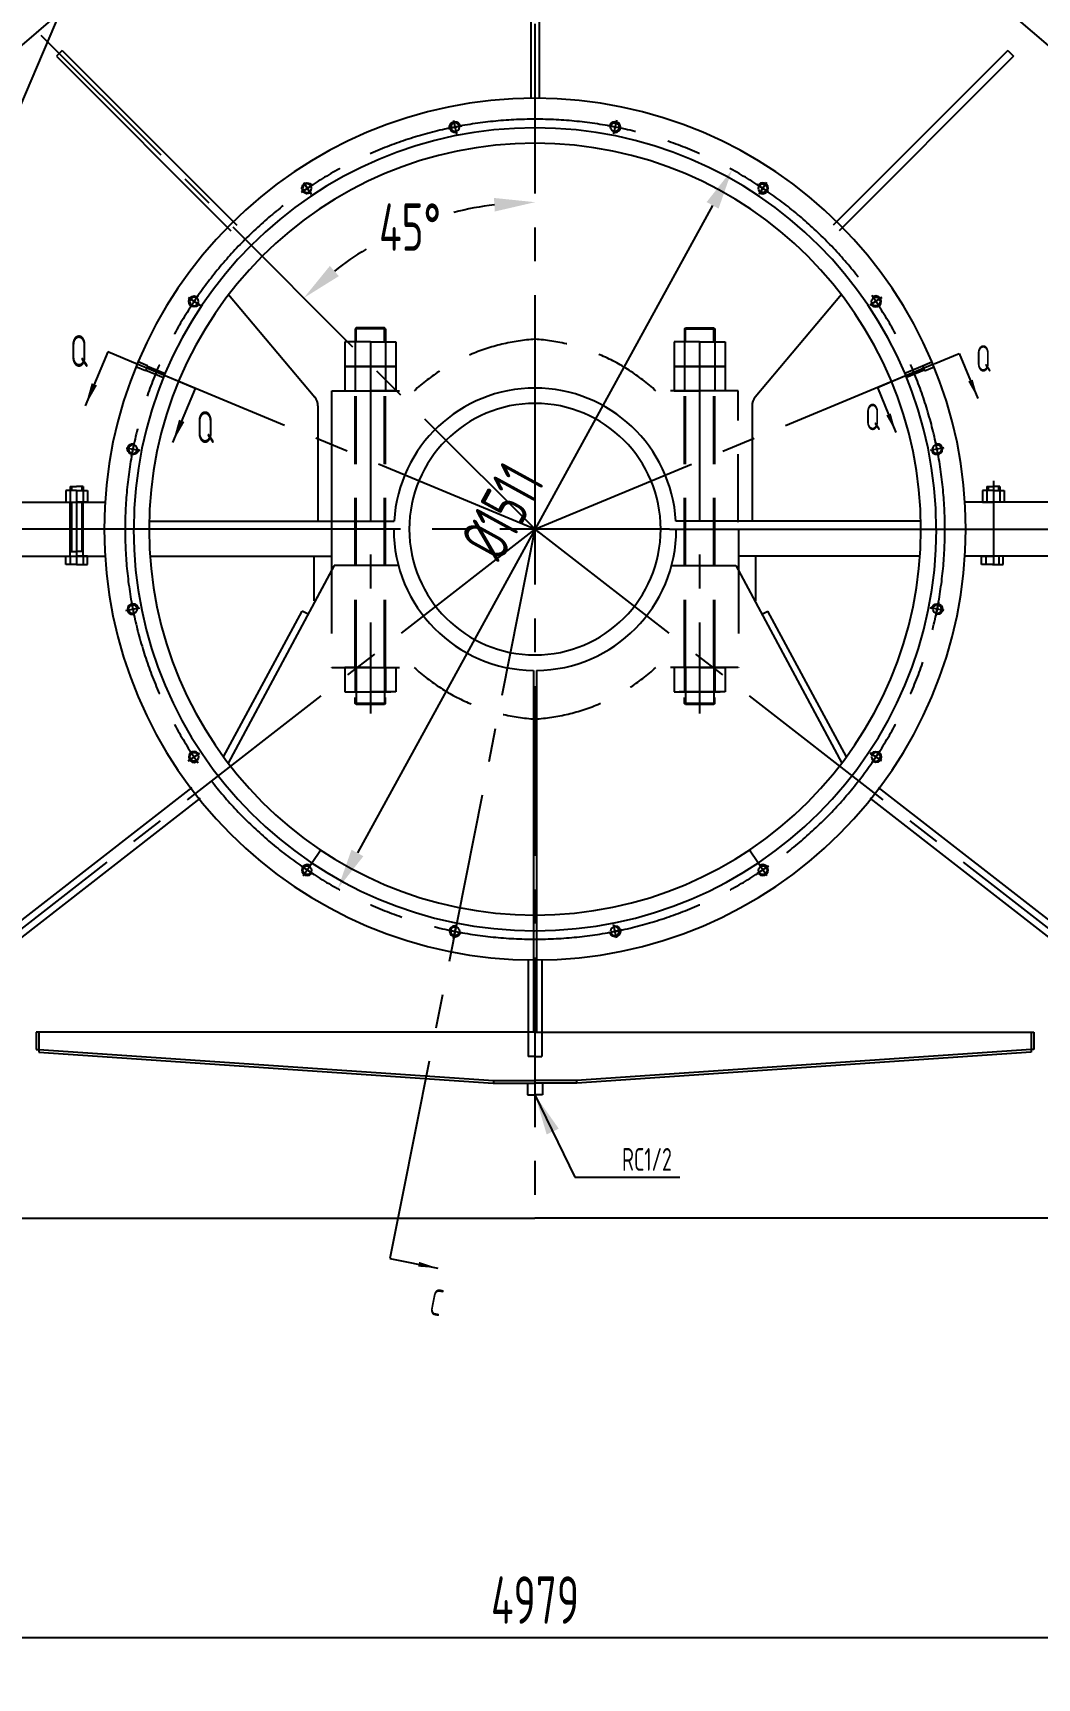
# Model space of a CAD drawing. Header units: millimetres. Extents: x 9959 to 20459, y -2612 to 5102.
# Drawn here: x 13422 to 15273, y 503 to 3535 of the extents above; entities that cross this region are included whole.
import ezdxf
from ezdxf.enums import TextEntityAlignment as Align

# ---------------------------------------------------------------- set-up
doc = ezdxf.new("R2010")
doc.units = ezdxf.units.MM
doc.header["$LTSCALE"] = 250
doc.linetypes.add('F', pattern=[0.75, 0.5, -0.25])
doc.linetypes.add('G', pattern=[2, 1.25, -0.25, 0.25, -0.25])
for name, color, linetype in [('01', 7, 'Continuous'), ('02', 1, 'Continuous'), ('04', 2, 'F'), ('05', 4, 'G'), ('08', 1, 'Continuous'), ('11', 3, 'Continuous')]:
    doc.layers.add(name, color=color, linetype=linetype)
doc.styles.get("Standard").update_dxf_attribs({"font": 'isocp', "width": 0.707, "bigfont": 'intecad.shx'})
doc.dimstyles.new('INTE', dxfattribs={"dimscale": 25, "dimtxt": 3.5, "dimasz": 3, "dimexe": 3, "dimexo": 0, "dimgap": 1, "dimtad": 1, "dimdec": 3, "dimdsep": 46, "dimtxsty": 'Standard', "dimcen": 0, "dimclrd": 1, "dimclre": 1, "dimclrt": 3, "dimaunit": 1, "dimadec": 4, "dimazin": 0, "dimtfac": 1, "dimtdec": 3, "dimtmove": 0, "dimatfit": 0, "dimfxl": 1, "dimarcsym": 0})
doc.dimstyles.new('INTE$2', dxfattribs={"dimscale": 25, "dimtxt": 3.5, "dimasz": 3, "dimexe": 3, "dimexo": 0, "dimgap": 1, "dimtad": 1, "dimtih": 1, "dimtoh": 1, "dimdec": 3, "dimdsep": 46, "dimtxsty": 'Standard', "dimcen": 0, "dimclrd": 1, "dimclre": 1, "dimclrt": 3, "dimaunit": 1, "dimadec": 4, "dimazin": 0, "dimtfac": 1, "dimtdec": 3, "dimtmove": 0, "dimatfit": 0, "dimfxl": 1, "dimarcsym": 0})

# ---------------------------------------------------------------- blocks, each defined once
blk = doc.blocks.new('*U10', base_point=(13893.3, 2098.7))
at = {"layer": '01'}
blk.add_circle((13893.3, 2098.7), 8, dxfattribs=at)
at = {"layer": '02'}
blk.add_arc((13893.3, 2098.7), 10, 260, 170, dxfattribs=at)
at = {"layer": '05'}
for p, q in [((13906.3, 2098.7), (13880.3, 2098.7)), ((13893.3, 2111.7), (13893.3, 2085.7))]:
    blk.add_line(p, q, dxfattribs=at)
blk = doc.blocks.new('*D15')
at = {"layer": '08', "color": 1, "lineweight": -2}
for start, end in [(97.136, 104.4064), (121.1024, 127.864)]:
    blk.add_arc((14348, 2620.4), 602.6, start, end, dxfattribs=at)
at = {"layer": '08', "color": 1}
for points in [[(14272.3, 3230.8), (14273.9, 3205.8), (14348, 3223)], [(13986.4, 3086.7), (13969.8, 3105.5), (13921.9, 3046.5)]]:
    blk.add_solid(points, dxfattribs=at)
at = {"layer": 'Defpoints', "color": 0}
for p in [(14348, 4051.6), (13437.3, 3531), (14192, 3202.4), (14354.1, 2614.2), (14348, 2554.5)]:
    blk.add_point(p, dxfattribs=at)
at = {"layer": '08', "color": 3, "insert": (14117.4, 3177.1), "char_height": 87.5, "attachment_point": 5}
blk.add_mtext('45{%%d}', dxfattribs=at)
blk = doc.blocks.new('*D14')
at = {"layer": '08', "color": 1, "lineweight": -2}
for p, q in [((14832, 3909.4), (16908.6, 3909.4)), ((16833.6, 2695.4), (16833.6, 3834.4)), ((16646.6, 2620.4), (16908.6, 2620.4))]:
    blk.add_line(p, q, dxfattribs=at)
at = {"layer": '08', "color": 1}
for points in [[(16821.1, 3834.4), (16846.1, 3834.4), (16833.6, 3909.4)], [(16821.1, 2695.4), (16846.1, 2695.4), (16833.6, 2620.4)]]:
    blk.add_solid(points, dxfattribs=at)
at = {"layer": 'Defpoints', "color": 0}
for p in [(14832, 3909.4), (16833.6, 3909.4), (16646.6, 2620.4)]:
    blk.add_point(p, dxfattribs=at)
at = {"layer": '08', "color": 3, "insert": (16764.8, 3264.9), "char_height": 87.5, "attachment_point": 5, "rotation": 90}
blk.add_mtext('1290', dxfattribs=at)
blk = doc.blocks.new('*U6', base_point=(13893.3, 2098.7))
at = {"layer": '01'}
blk.add_circle((13893.3, 2098.7), 8, dxfattribs=at)
at = {"layer": '02'}
blk.add_arc((13893.3, 2098.7), 10, 260, 170, dxfattribs=at)
at = {"layer": '05'}
for p, q in [((13906.3, 2098.7), (13880.3, 2098.7)), ((13893.3, 2111.7), (13893.3, 2085.7))]:
    blk.add_line(p, q, dxfattribs=at)
blk = doc.blocks.new('*D28')
at = {"layer": '08', "color": 1, "lineweight": -2}
blk.add_line((14675.3, 3217.1), (14020.6, 2023.6), dxfattribs=at)
at = {"layer": '08', "color": 1}
for points in [[(14664.3, 3223.2), (14686.3, 3211.1), (14711.4, 3282.9)], [(14009.7, 2029.6), (14031.6, 2017.6), (13984.5, 1957.9)]]:
    blk.add_solid(points, dxfattribs=at)
at = {"layer": 'Defpoints', "color": 0}
for p in [(14711.4, 3282.9), (13984.5, 1957.9)]:
    blk.add_point(p, dxfattribs=at)
at = {"layer": '08', "color": 3, "insert": (14287.7, 2653.4), "char_height": 87.5, "attachment_point": 5, "rotation": 61.2542}
blk.add_mtext('%%c1511', dxfattribs=at)
blk = doc.blocks.new('*D29')
at = {"layer": '08', "color": 1, "lineweight": -2}
for p, q in [((12049, 2620.4), (12049, 4330.5)), ((16647, 2670.4), (16647, 4330.5)), ((12124, 4255.5), (16572, 4255.5))]:
    blk.add_line(p, q, dxfattribs=at)
at = {"layer": '08', "color": 1}
for points in [[(12124, 4268), (12124, 4243), (12049, 4255.5)], [(16572, 4268), (16572, 4243), (16647, 4255.5)]]:
    blk.add_solid(points, dxfattribs=at)
at = {"layer": 'Defpoints', "color": 0}
for p in [(16647, 4255.5), (16647, 2670.4), (12049, 2620.4)]:
    blk.add_point(p, dxfattribs=at)
at = {"layer": '08', "color": 3, "insert": (14348.4, 4324.3), "char_height": 87.5, "attachment_point": 5}
blk.add_mtext('4597.2', dxfattribs=at)
blk = doc.blocks.new('*D30')
at = {"layer": '08', "color": 1, "lineweight": -2}
for p, q in [((11858.5, 1867.9), (11858.5, 502.9)), ((16837.5, 1867.9), (16837.5, 502.9)), ((11933.5, 577.9), (16762.5, 577.9))]:
    blk.add_line(p, q, dxfattribs=at)
at = {"layer": '08', "color": 1}
for points in [[(11933.5, 590.4), (11933.5, 565.4), (11858.5, 577.9)], [(16762.5, 590.4), (16762.5, 565.4), (16837.5, 577.9)]]:
    blk.add_solid(points, dxfattribs=at)
at = {"layer": 'Defpoints', "color": 0}
for p in [(11858.5, 1867.9), (16837.5, 1867.9), (16837.5, 577.9)]:
    blk.add_point(p, dxfattribs=at)
at = {"layer": '08', "color": 3, "insert": (14348, 646.7), "char_height": 87.5, "attachment_point": 5}
blk.add_mtext('4979', dxfattribs=at)

msp = doc.modelspace()

# ---------------------------------------------------------------- linework, layer by layer
for p, q in [((13947.957, 2847.6419), (13947.957, 2635.3816)), ((14747.957, 2847.6419), (14747.957, 2635.3816)), ((14100.257, 2620.3816), (13120.857, 2620.3816)), ((14595.657, 2620.3816), (15575.057, 2620.3816))]:
    msp.add_line(p, q)
at = {"layer": '01'}
for p, q in [((12658.957, 2873.3816), (13863.957, 3909.3816)), ((16036.957, 2873.3816), (14831.957, 3909.3816)), ((14340.4056, 3862.3816), (14340.4056, 3414.3457)), ((14340.5084, 3862.3816), (14340.5084, 3414.3466)), ((14355.4056, 3862.3816), (14355.4056, 3414.3466)), ((14355.5084, 3862.3816), (14355.5084, 3414.3457)), ((13465.8416, 3491.8904), (13787.6002, 3170.1318)), ((13476.4482, 3502.497), (13798.2068, 3180.7384)), ((15219.4658, 3502.497), (14897.7072, 3180.7384)), ((15230.0724, 3491.8904), (14908.3138, 3170.1318)), ((13783.1565, 3052.5919), (13942.085, 2863.7391)), ((14912.7575, 3052.5919), (14753.829, 2863.7391)), ((13615.9786, 2923.9553), (13560.6162, 2947.0853)), ((15083.8469, 2925.0332), (15130.0664, 2944.1057)), ((13721.7082, 2879.7823), (13666.3457, 2902.9123)), ((14978.9691, 2881.7554), (15025.1886, 2900.8278)), ((13973.457, 2620.3816), (13973.457, 2875.3816)), ((13491.0612, 2699.2009), (13503.0612, 2699.2009)), ((13491.0612, 2699.2009), (13491.0612, 2670.3816)), ((13515.0612, 2699.2009), (13503.0612, 2699.2009)), ((13515.0612, 2699.2009), (13515.0612, 2670.3816)), ((15180.8528, 2699.2009), (15192.8528, 2699.2009)), ((15180.8528, 2699.2009), (15180.8528, 2670.3816)), ((15204.8528, 2699.2009), (15192.8528, 2699.2009)), ((15204.8528, 2699.2009), (15204.8528, 2670.3816)), ((13216.357, 2670.3816), (13555.5329, 2670.3816)), ((13503.0612, 2691.8816), (13483.2862, 2691.8816)), ((13483.2862, 2691.8816), (13483.2862, 2670.3816)), ((13483.2862, 2670.3816), (13503.0612, 2670.3816)), ((13503.0612, 2691.8816), (13522.8362, 2691.8816)), ((13522.8362, 2670.3816), (13503.0612, 2670.3816)), ((13522.8362, 2691.8816), (13522.8362, 2670.3816)), ((15479.557, 2670.3816), (15140.3811, 2670.3816)), ((15192.8528, 2691.8816), (15173.0778, 2691.8816)), ((15173.0778, 2691.8816), (15173.0778, 2670.3816)), ((15173.0778, 2670.3816), (15192.8528, 2670.3816)), ((15192.8528, 2691.8816), (15212.6278, 2691.8816)), ((15212.6278, 2670.3816), (15192.8528, 2670.3816)), ((15212.6278, 2691.8816), (15212.6278, 2670.3816)), ((13972.957, 2620.3816), (13972.957, 2564.3816)), ((14722.957, 2620.3816), (14722.957, 2564.3816)), ((13214.557, 2570.3816), (13555.7834, 2570.3816)), ((13483.0712, 2570.3816), (13503.0612, 2570.3816)), ((13483.0712, 2555.3816), (13483.0712, 2570.3816)), ((13503.0612, 2555.3816), (13483.0712, 2555.3816)), ((13491.0612, 2570.3816), (13491.0612, 2555.3816)), ((13523.0512, 2570.3816), (13503.0612, 2570.3816)), ((13503.0612, 2555.3816), (13523.0512, 2555.3816)), ((13515.0612, 2570.3816), (13515.0612, 2555.3816)), ((13523.0512, 2555.3816), (13523.0512, 2570.3816)), ((13638.5168, 2570.3816), (13972.957, 2570.3816)), ((13940.957, 2488.1159), (13940.957, 2570.3816)), ((15057.3972, 2570.3816), (14722.957, 2570.3816)), ((14754.957, 2488.1159), (14754.957, 2570.3816)), ((15479.557, 2570.3816), (15140.1306, 2570.3816)), ((15171.0139, 2555.3816), (15171.0139, 2570.3816)), ((15171.0139, 2570.3816), (15191.0039, 2570.3816)), ((15191.0039, 2555.3816), (15171.0139, 2555.3816)), ((15179.0039, 2570.3816), (15179.0039, 2555.3816)), ((15210.9939, 2570.3816), (15191.0039, 2570.3816)), ((15191.0039, 2555.3816), (15210.9939, 2555.3816)), ((15203.0039, 2570.3816), (15203.0039, 2555.3816)), ((15210.9939, 2555.3816), (15210.9939, 2570.3816)), ((13773.5493, 2201.0235), (13918.6428, 2469.2257)), ((14922.3647, 2201.0235), (14777.2712, 2469.2257)), ((13715.236, 2144.101), (13214.2084, 1754.4129)), ((13730.5845, 2124.3672), (13229.5569, 1734.6791)), ((14965.3295, 2124.3672), (15466.3571, 1734.6791)), ((14980.678, 2144.101), (15481.7056, 1754.4129)), ((14335.457, 1828.1192), (14335.457, 1693.3816)), ((14360.457, 1828.1192), (14360.457, 1693.3816)), ((14333.957, 1577.7182), (14347.957, 1577.7182)), ((14361.957, 1577.7182), (14347.957, 1577.7182)), ((14102.6109, 1386.9433), (14080.5724, 1276.1485))]:
    msp.add_line(p, q, dxfattribs=at)
at = {"layer": '01', "color": 7, "linetype": 'Continuous'}
for p, q in [((13476.4482, 3502.497), (13465.8416, 3491.8904)), ((15219.4658, 3502.497), (15230.0724, 3491.8904)), ((13636.9152, 2635.3816), (14088.3901, 2635.3816)), ((13972.957, 2620.3816), (13972.957, 2553.3816)), ((15058.9988, 2635.3816), (14607.524, 2635.3816)), ((15058.9988, 2635.3816), (14607.524, 2635.3816)), ((14722.957, 2620.3816), (14722.957, 2553.3816)), ((13977.957, 2553.3816), (13782.5391, 2188.9791)), ((13977.957, 2553.3816), (13942.957, 2488.1159)), ((14096.2205, 2553.3816), (13977.957, 2553.3816)), ((14599.6935, 2553.3816), (14717.957, 2553.3816)), ((14717.957, 2553.3816), (14913.3749, 2188.9791)), ((13929.7999, 2463.5814), (13918.6428, 2469.2257)), ((14766.1141, 2463.5814), (14777.2712, 2469.2257)), ((14344.957, 2359.8988), (14344.957, 1693.3816)), ((14350.957, 2359.8988), (14350.957, 1693.3816)), ((13428.457, 1693.3816), (13428.457, 1661.3816)), ((13433.457, 1693.3816), (13428.457, 1693.3816)), ((14347.957, 1693.3816), (13433.457, 1693.3816)), ((13433.457, 1693.3816), (13433.457, 1661.3816)), ((14347.957, 1693.3816), (15262.457, 1693.3816)), ((15262.457, 1693.3816), (15267.457, 1693.3816)), ((15262.457, 1693.3816), (15262.457, 1661.3816)), ((15267.457, 1693.3816), (15267.457, 1661.3816)), ((13428.457, 1661.3816), (13433.457, 1661.3816)), ((13433.457, 1661.3816), (14271.457, 1604.3816)), ((13433.457, 1661.3816), (13433.457, 1656.37)), ((13433.457, 1656.37), (14271.1177, 1599.3931)), ((15262.457, 1661.3816), (14424.457, 1604.3816)), ((15262.457, 1656.37), (14424.7963, 1599.3931)), ((15262.457, 1661.3816), (15262.457, 1656.37)), ((15267.457, 1661.3816), (15262.457, 1661.3816)), ((14271.457, 1604.3816), (14347.957, 1604.3816)), ((14271.457, 1604.3816), (14271.457, 1599.3816)), ((14271.457, 1599.3816), (14347.957, 1599.3816)), ((14333.957, 1599.3816), (14333.957, 1577.7182)), ((14424.457, 1604.3816), (14347.957, 1604.3816)), ((14424.457, 1599.3816), (14347.957, 1599.3816)), ((14361.957, 1599.3816), (14361.957, 1577.7182)), ((14424.457, 1604.3816), (14424.457, 1599.3816)), ((12976.357, 1350.3816), (14347.957, 1350.3816)), ((15719.557, 1350.3816), (14347.957, 1350.3816))]:
    msp.add_line(p, q, dxfattribs=at)
at = {"layer": '01'}
for centre in [(13928.1404, 1992.0816), (14767.7737, 1992.0816)]:
    msp.add_circle(centre, 8, dxfattribs=at)
for radius, start, end in [(794, 360, 180), (711.2, 90, 180), (711.2, 0, 90), (231.75, 90, 180), (231.75, 360, 90), (794, 180, 360), (740, 180, 270), (711.2, 180, 270), (231.75, 180, 270), (711.2, 270, 360), (740, 270, 360), (231.75, 270, 0)]:
    msp.add_arc((14347.957, 2620.3816), radius, start, end, dxfattribs=at)
at = {"layer": '01', "color": 7, "linetype": 'Continuous'}
for centre, radius, start, end in [((14347.957, 2620.3816), 739.65, 90, 180), ((14347.957, 2620.3816), 739.65, 0, 90), ((13922.957, 2847.6419), 25, 0, 40.0821857), ((14347.957, 2620.3816), 260, 3.3073622, 176.6926378), ((14772.957, 2847.6419), 25, 139.9178143, 180), ((14347.957, 2620.3816), 260.5, 180, 269.3401492), ((14347.957, 2620.3816), 260.5, 270.6598508, 360)]:
    msp.add_arc(centre, radius, start, end, dxfattribs=at)
at = {"layer": '02'}
for p, q in [((13163.657, 2846.7816), (13840.3394, 4436.2469)), ((13560.6162, 2947.0853), (13518.9822, 2847.4328)), ((15130.0664, 2944.1057), (15164.3969, 2860.9106)), ((14978.9691, 2881.7554), (15013.2996, 2798.5603)), ((13721.7082, 2879.7823), (13680.0742, 2780.1299)), ((13493.4612, 2699.2009), (13493.4612, 2691.8816)), ((13512.6612, 2699.2009), (13512.6612, 2691.8816)), ((15183.2528, 2699.2009), (15183.2528, 2691.8816)), ((15202.4528, 2699.2009), (15202.4528, 2691.8816)), ((14080.5724, 1276.1485), (14168.8431, 1258.5904))]:
    msp.add_line(p, q, dxfattribs=at)
for points in [[(13518.9822, 2847.4328, 0, 10.8, 0), (13535.6358, 2887.2938, 0, 0, 0)], [(15164.3969, 2860.9106, 0, 9, 0), (15150.6647, 2894.1886, 0, 0, 0)], [(13680.0742, 2780.1299, 0, 10.8, 0), (13696.7278, 2819.9908, 0, 0, 0)], [(15013.2996, 2798.5603, 0, 9, 0), (14999.5674, 2831.8383, 0, 0, 0)], [(14168.8431, 1258.5904, 0, 9, 0), (14133.5348, 1265.6136, 0, 0, 0)]]:
    msp.add_lwpolyline(points, format="xyseb", dxfattribs=at)
for centre, start, end in [((13928.1404, 1992.0816), 46.25, 316.25), ((14767.7737, 1992.0816), 223.75, 133.75)]:
    msp.add_arc(centre, 10, start, end, dxfattribs=at)
at = {"layer": '04', "color": 2, "linetype": 'F'}
for p, q in [((14018.457, 2991.3816), (14016.457, 2989.3816)), ((14016.457, 2989.3816), (14016.457, 2965.3816)), ((14072.457, 2989.3816), (14016.457, 2989.3816)), ((14018.157, 2965.3816), (14018.157, 2991.0816)), ((14070.457, 2991.3816), (14018.457, 2991.3816)), ((14072.457, 2989.3816), (14070.457, 2991.3816)), ((14070.757, 2965.3816), (14070.757, 2991.0816)), ((14072.457, 2989.3816), (14072.457, 2965.3816)), ((14623.457, 2989.3816), (14625.457, 2991.3816)), ((14623.457, 2989.3816), (14623.457, 2965.3816)), ((14623.457, 2989.3816), (14679.457, 2989.3816)), ((14625.157, 2965.3816), (14625.157, 2991.0816)), ((14625.457, 2991.3816), (14677.457, 2991.3816)), ((14677.457, 2991.3816), (14679.457, 2989.3816)), ((14677.757, 2965.3816), (14677.757, 2991.0816)), ((14679.457, 2989.3816), (14679.457, 2965.3816)), ((13997.677, 2965.3816), (13997.677, 2920.3816)), ((14044.457, 2965.3816), (13997.677, 2965.3816)), ((14016.457, 2965.3816), (14016.457, 2920.3816)), ((14044.457, 2966.4333), (14044.457, 2919.3299)), ((14044.457, 2965.3816), (14091.237, 2965.3816)), ((14072.457, 2965.3816), (14072.457, 2920.3816)), ((14091.237, 2965.3816), (14091.237, 2920.3816)), ((14604.677, 2965.3816), (14604.677, 2920.3816)), ((14651.457, 2965.3816), (14604.677, 2965.3816)), ((14623.457, 2965.3816), (14623.457, 2920.3816)), ((14651.457, 2966.4333), (14651.457, 2919.3299)), ((14651.457, 2965.3816), (14698.237, 2965.3816)), ((14679.457, 2965.3816), (14679.457, 2920.3816)), ((14698.237, 2965.3816), (14698.237, 2920.3816)), ((13630.0515, 2912.3358), (13612.4978, 2919.6068)), ((13633.8783, 2921.5746), (13616.3246, 2928.8456)), ((13633.8783, 2921.5746), (13630.0515, 2912.3358)), ((13630.4342, 2913.2597), (13663.0888, 2899.7337)), ((13633.4957, 2920.6507), (13666.1502, 2907.1248)), ((13997.677, 2920.3816), (14044.457, 2920.3816)), ((14044.457, 2920.3816), (13997.677, 2920.3816)), ((13997.677, 2920.3816), (13997.677, 2875.3816)), ((14016.457, 2920.3816), (14016.457, 2875.3816)), ((14044.457, 2921.4333), (14044.457, 2874.3299)), ((14091.237, 2920.3816), (14044.457, 2920.3816)), ((14044.457, 2920.3816), (14091.237, 2920.3816)), ((14072.457, 2920.3816), (14072.457, 2875.3816)), ((14091.237, 2920.3816), (14091.237, 2875.3816)), ((14604.677, 2920.3816), (14651.457, 2920.3816)), ((14651.457, 2920.3816), (14604.677, 2920.3816)), ((14604.677, 2920.3816), (14604.677, 2875.3816)), ((14623.457, 2920.3816), (14623.457, 2875.3816)), ((14651.457, 2921.4333), (14651.457, 2874.3299)), ((14698.237, 2920.3816), (14651.457, 2920.3816)), ((14651.457, 2920.3816), (14698.237, 2920.3816)), ((14679.457, 2920.3816), (14679.457, 2875.3816)), ((14698.237, 2920.3816), (14698.237, 2875.3816)), ((15062.4184, 2920.6507), (15029.7638, 2907.1248)), ((15065.4798, 2913.2597), (15032.8252, 2899.7337)), ((15062.0357, 2921.5746), (15079.5894, 2928.8456)), ((15062.0357, 2921.5746), (15065.8625, 2912.3358)), ((15065.8625, 2912.3358), (15083.4162, 2919.6068)), ((13973.457, 2875.3816), (14125.2464, 2875.3816)), ((13973.457, 2633.3816), (13973.457, 2861.3287)), ((13997.677, 2875.3816), (14044.457, 2875.3816)), ((14016.457, 2365.3816), (14016.457, 2875.3816)), ((14018.157, 2365.3816), (14018.157, 2875.3816)), ((14091.237, 2875.3816), (14044.457, 2875.3816)), ((14070.757, 2365.3816), (14070.757, 2875.3816)), ((14072.457, 2365.3816), (14072.457, 2875.3816)), ((14722.457, 2875.3816), (14570.6676, 2875.3816)), ((14604.677, 2875.3816), (14651.457, 2875.3816)), ((14623.457, 2365.3816), (14623.457, 2875.3816)), ((14625.157, 2365.3816), (14625.157, 2875.3816)), ((14698.237, 2875.3816), (14651.457, 2875.3816)), ((14677.757, 2365.3816), (14677.757, 2875.3816)), ((14679.457, 2365.3816), (14679.457, 2875.3816)), ((14722.457, 2633.3816), (14722.457, 2875.3816)), ((13491.0612, 2570.3816), (13491.0612, 2670.3816)), ((13493.4612, 2670.3816), (13493.4612, 2579.3816)), ((13512.6612, 2670.3816), (13512.6612, 2579.3816)), ((13515.0612, 2570.3816), (13515.0612, 2670.3816)), ((13491.0612, 2579.3816), (13503.0612, 2579.3816)), ((13515.0612, 2579.3816), (13503.0612, 2579.3816)), ((13973.457, 2365.3816), (14125.2464, 2365.3816)), ((14044.457, 2365.3816), (13997.677, 2365.3816)), ((13997.677, 2365.3816), (13997.677, 2320.3816)), ((14016.457, 2365.3816), (14016.457, 2320.3816)), ((14018.157, 2365.3816), (14018.157, 2297.4558)), ((14044.457, 2366.4333), (14044.457, 2319.3299)), ((14044.457, 2365.3816), (14091.237, 2365.3816)), ((14070.757, 2365.3816), (14070.757, 2297.4558)), ((14072.457, 2365.3816), (14072.457, 2320.3816)), ((14091.237, 2365.3816), (14091.237, 2320.3816)), ((14722.457, 2365.3816), (14570.6676, 2365.3816)), ((14604.677, 2365.3816), (14604.677, 2320.3816)), ((14651.457, 2365.3816), (14604.677, 2365.3816)), ((14623.457, 2365.3816), (14623.457, 2320.3816)), ((14625.157, 2365.3816), (14625.157, 2297.4558)), ((14651.457, 2366.4333), (14651.457, 2319.3299)), ((14651.457, 2365.3816), (14698.237, 2365.3816)), ((14677.757, 2365.3816), (14677.757, 2297.4558)), ((14679.457, 2365.3816), (14679.457, 2320.3816)), ((14698.237, 2365.3816), (14698.237, 2320.3816)), ((13997.677, 2320.3816), (14044.457, 2320.3816)), ((14006.457, 2320.3816), (14082.457, 2320.3816)), ((14016.457, 2299.1558), (14016.457, 2310.1558)), ((14091.237, 2320.3816), (14044.457, 2320.3816)), ((14072.457, 2299.1558), (14072.457, 2310.1558)), ((14604.677, 2320.3816), (14651.457, 2320.3816)), ((14689.457, 2320.3816), (14613.457, 2320.3816)), ((14613.457, 2320.3816), (14689.457, 2320.3816)), ((14623.457, 2299.1558), (14623.457, 2310.1558)), ((14698.237, 2320.3816), (14651.457, 2320.3816)), ((14679.457, 2299.1558), (14679.457, 2310.1558)), ((14072.457, 2299.1558), (14016.457, 2299.1558)), ((14018.457, 2297.1558), (14016.457, 2299.1558)), ((14070.457, 2297.1558), (14018.457, 2297.1558)), ((14072.457, 2299.1558), (14070.457, 2297.1558)), ((14679.457, 2299.1558), (14623.457, 2299.1558)), ((14625.457, 2297.1558), (14623.457, 2299.1558)), ((14677.457, 2297.1558), (14625.457, 2297.1558)), ((14679.457, 2299.1558), (14677.457, 2297.1558)), ((14335.457, 1693.3816), (14335.457, 1648.6316)), ((14360.457, 1693.3816), (14360.457, 1648.6316)), ((14347.957, 1648.6316), (14335.457, 1648.6316)), ((14347.957, 1648.6316), (14360.457, 1648.6316))]:
    msp.add_line(p, q, dxfattribs=at)
at = {"layer": '04'}
for p, q in [((13972.957, 2553.3816), (13972.957, 2365.3816)), ((14722.957, 2553.3816), (14722.957, 2365.3816))]:
    msp.add_line(p, q, dxfattribs=at)
at = {"layer": '04', "color": 2, "linetype": 'F'}
for centre, start, end in [((14372.0894, 2605.2549), 93.7813578, 132.4212062), ((14323.8246, 2605.2549), 47.5787938, 86.2186422), ((14372.0894, 2635.5082), 227.5787938, 266.2186422), ((14323.8246, 2635.5082), 273.7813578, 312.4212062)]:
    msp.add_arc(centre, 365.9233, start, end, dxfattribs=at)
at = {"layer": '05'}
for p, q in [((14347.957, 4051.5792), (14347.957, 2554.4991)), ((14347.957, 2620.3816), (13614.5814, 2924.1557)), ((14347.957, 2620.3816), (15081.3326, 2924.1557)), ((15192.8528, 2709.4522), (15192.8528, 2555.3816)), ((13503.0612, 2692.9333), (13503.0612, 2555.3816)), ((14347.957, 2620.3816), (12976.357, 1553.3816)), ((13503.0612, 2620.3816), (13503.0612, 2555.3816)), ((14595.657, 2620.3816), (14100.257, 2620.3816)), ((14347.957, 2620.3816), (15719.557, 1553.3816)), ((13920.9179, 1981.2725), (13952.8355, 2029.0404)), ((14774.9961, 1981.2725), (14743.0786, 2029.0404)), ((13917.3313, 1999.304), (13938.9495, 1984.8591)), ((14778.5828, 1999.304), (14756.9645, 1984.8591))]:
    msp.add_line(p, q, dxfattribs=at)
at = {"layer": '05', "color": 4, "linetype": 'G'}
for p, q in [((13437.2908, 3531.0477), (14354.1445, 2614.1941)), ((14044.457, 2948.6016), (14044.457, 2280.9138)), ((14651.457, 2948.6016), (14651.457, 2280.9138)), ((14347.957, 2830.9728), (14347.957, 1350.5816)), ((14347.957, 2620.3816), (14102.6109, 1386.9433))]:
    msp.add_line(p, q, dxfattribs=at)
for radius, start, end in [(755.5, 90, 180), (755.5, 0, 90), (755.65, 180, 270), (755.65, 270, 360)]:
    msp.add_arc((14347.957, 2620.3816), radius, start, end, dxfattribs=at)

# ---------------------------------------------------------------- block references
at = {"layer": '01', "xscale": -1}
for name, p, rotation in [('*U10', (14200.5663, 3361.3649), 11.24999999992254), ('*U10', (13928.2237, 3248.5569), 33.74999999977275), ('*U10', (13719.7817, 3040.1149), 56.24999999970687), ('*U10', (13606.9737, 2767.7723), 78.74999999975051), ('*U6', (15089.0874, 2472.9616), 258.7499999999651), ('*U6', (14976.257, 2200.5649), 236.2499999999671), ('*U6', (14495.377, 1879.2512), 191.2499999999225)]:
    msp.add_blockref(name, p, dxfattribs=dict(at, rotation=rotation))
at = {"layer": '01'}
for name, p, rotation in [('*U10', (14495.3477, 3361.3649), 348.7500000012558), ('*U10', (14767.6903, 3248.5569), 326.2500000014057), ('*U10', (14976.1323, 3040.1149), 303.7500000014715), ('*U10', (15088.9403, 2767.7723), 281.2500000014278), ('*U6', (13606.8266, 2472.9616), 101.2500000000348), ('*U6', (13719.657, 2200.5649), 123.7500000000329), ('*U6', (14200.537, 1879.2512), 168.7500000000264)]:
    msp.add_blockref(name, p, dxfattribs=dict(at, rotation=rotation))

# ---------------------------------------------------------------- texts
at = {"layer": '01', "color": 3, "insert": (14508.3048, 1437.851), "char_height": 42, "attachment_point": 7}
msp.add_mtext('RC1/2', dxfattribs=at)
at = {"layer": '11', "width": 0.707}
for height, p in [(58.8, (13491.0984, 2901.6641)), (49, (15160.7217, 2895.8045)), (49, (14956.746, 2788.0104)), (58.8, (13723.7154, 2761.3928))]:
    msp.add_text('Q', height=height, dxfattribs=at).set_placement(p, align=Align.BOTTOM_LEFT)
msp.add_text('C', height=49, rotation=348.75, dxfattribs=at).set_placement((14148.1001, 1159.1793), align=Align.BOTTOM_LEFT)

# ---------------------------------------------------------------- dimensions: what is measured, and where the dimension line sits
at = {"layer": '08'}
dim = msp.add_linear_dim(base=(16646.961, 4255.5356), p1=(12048.953, 2620.3816), p2=(16646.961, 2670.3816), text='4597.2', dimstyle='INTE', dxfattribs=at)
dim.commit()
dim.dimension.update_dxf_attribs({"geometry": '*D29', "text_midpoint": (14348.3805, 4255.5356), "dimtype": 160})
dim = msp.add_angular_dim_2l(base=(14191.9993, 3202.4238), line1=((14347.957, 4051.5792), (14347.957, 2554.4991)), line2=((13437.2908, 3531.0477), (14354.1445, 2614.1941)), text='45{%%d}', dimstyle='INTE$2', dxfattribs=at)
dim.commit()
dim.dimension.update_dxf_attribs({"geometry": '*D15', "text_midpoint": (14117.3617, 3177.0878)})
dim = msp.add_linear_dim(base=(16833.5796, 3909.3816), p1=(16646.557, 2620.3816), p2=(14831.957, 3909.3816), angle=90, text='1290', dimstyle='INTE', dxfattribs=at)
dim.commit()
dim.dimension.update_dxf_attribs({"geometry": '*D14', "text_midpoint": (16764.821, 3264.8816)})
dim = msp.add_diameter_dim_2p(p1=(14711.3673, 3282.9069), p2=(13984.5467, 1957.8562), text='%%c1511', dimstyle='INTE', dxfattribs=at)
dim.commit()
dim.dimension.update_dxf_attribs({"geometry": '*D28', "text_midpoint": (14287.6796, 2653.4451)})
dim = msp.add_linear_dim(base=(16837.457, 577.9072), p1=(11858.457, 1867.8816), p2=(16837.457, 1867.8816), dimstyle='INTE', dxfattribs=at)
dim.commit()
dim.dimension.update_dxf_attribs({"geometry": '*D30', "text_midpoint": (14347.957, 646.6572)})

# ---------------------------------------------------------------- leaders
at = {"layer": '01', "annotation_type": 0, "has_hookline": 1, "hookline_direction": 0, "text_width": 93.8348}
msp.add_leader([(14347.957, 1577.7182), (14421.3048, 1425.851), (14496.3048, 1425.851)], dimstyle='INTE', dxfattribs=at)

doc.saveas('drawing.dxf')
